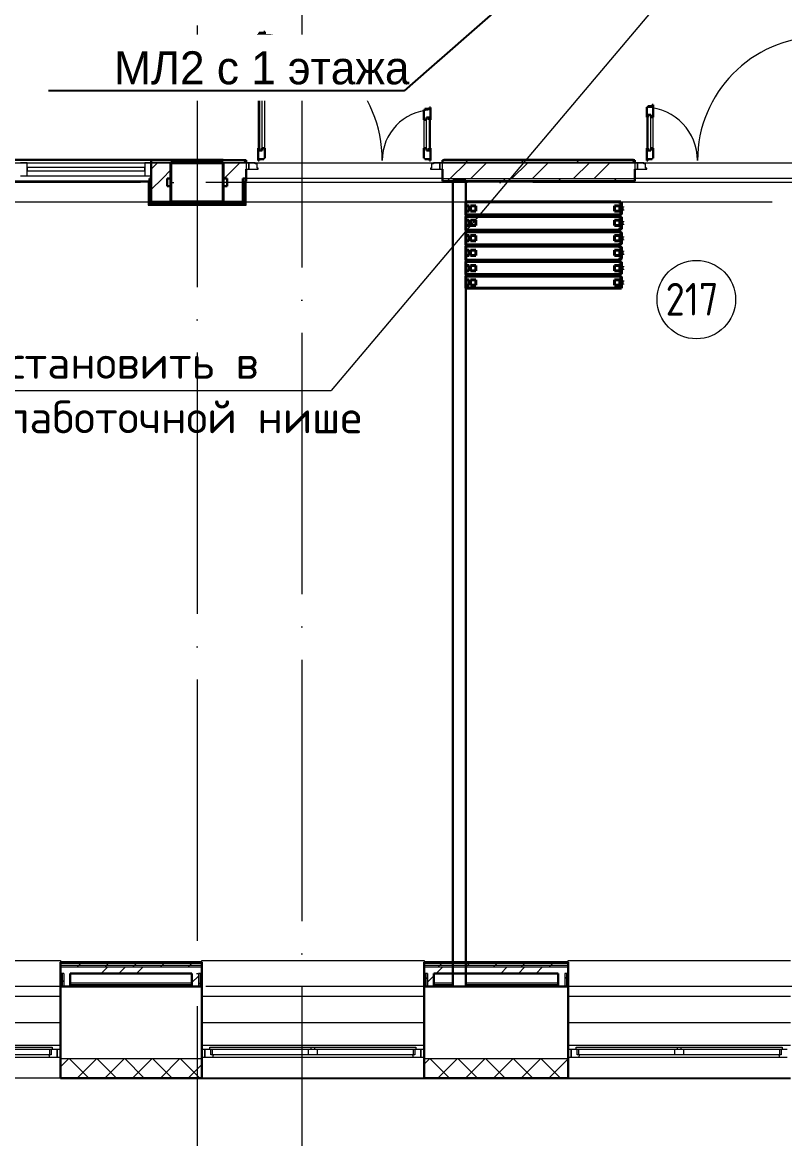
# Model space of a CAD drawing. Header units: millimetres. Extents: x -259793 to 503324, y -44556 to 93494.
# Drawn here: x 142150 to 147977, y -21400 to -12862 of the extents above; entities that cross this region are included whole.
import ezdxf
from ezdxf import colors
from ezdxf.entities.mleader import LeaderData, LeaderLine
from ezdxf.math import Vec2, Vec3

# ---------------------------------------------------------------- set-up
doc = ezdxf.new("R2010")
doc.units = ezdxf.units.MM
doc.linetypes.add('ADSK_Линия сетки', pattern=[25, 20, -2.5, 0, -2.5])
doc.linetypes.add('ADSK_Сверху', pattern=[450, 300, -150])
for name, color, linetype, lineweight in [('_ Окна', 7, 'Continuous', 9), ('RC-Выноски', 7, 'Continuous', 0), ('Витраж', 7, 'Continuous', 9), ('Двери', 252, 'Continuous', 9), ('Линии', 7, 'Continuous', 9), ('Марки помещений', 252, 'Continuous', 20), ('Несущие колонны', 252, 'Continuous', 18), ('Обобщенные модели', 252, 'Continuous', 18), ('Ограждение', 252, 'Continuous', 9), ('Окна', 252, 'Continuous', 9), ('Оси', 252, 'Continuous', 9), ('Панели витража', 252, 'Continuous', 9), ('Стены внутренние', 7, 'Continuous', 18), ('Стены наружные', 7, 'Continuous', 18), ('Стены штриховка', 7, 'Continuous', 9)]:
    doc.layers.add(name, color=color, linetype=linetype, lineweight=lineweight)
doc.layers.add('Двери открывание', color=7, linetype='Continuous', lineweight=9, true_color=0xc0c0c0)
doc.layers.add('Радиофикация', color=7, linetype='Continuous')
doc.styles.add('GOST Common_2', font='', dxfattribs={"width": 0.9, "height": 250})
doc.styles.add('Mipgost_5', font='', dxfattribs={"height": 250})
doc.styles.get('GOST Common_2').set_extended_font_data('GOST type B')
doc.styles.get('Mipgost_5').set_extended_font_data('Mipgost')

# ---------------------------------------------------------------- blocks, each defined once
blk = doc.blocks.new('_None')
blk = doc.blocks.new('2 этаж')
at = {"layer": '_ Окна', "color": 251, "lineweight": 18, "true_color": 0x636466}
for p, q in [((142360, -19121.3), (142360, -19162.3)), ((142406, -19121.3), (142368, -19121.3)), ((142406, -19179.3), (142406, -19121.3)), ((143574, -19121.3), (143536, -19121.3)), ((143536, -19121.3), (143536, -19179.3)), ((143582, -19162.3), (143582, -19121.3)), ((145140, -19121.3), (145140, -19162.3)), ((145186, -19121.3), (145148, -19121.3)), ((145186, -19179.3), (145186, -19121.3)), ((146374, -19121.3), (146336, -19121.3)), ((146336, -19121.3), (146336, -19179.3)), ((146382, -19162.3), (146382, -19121.3)), ((147940, -19121.3), (147940, -19162.3)), ((147986, -19121.3), (147948, -19121.3)), ((142342, -19162.3), (142346.6, -19179.3)), ((142346.6, -19179.3), (142406, -19179.3)), ((142360, -19162.3), (142348.2, -19162.3)), ((143536, -19179.3), (143595.5, -19179.3)), ((143594, -19162.3), (143582, -19162.3)), ((143595.5, -19179.3), (143600, -19162.3)), ((145122, -19162.3), (145126.6, -19179.3)), ((145126.6, -19179.3), (145186, -19179.3)), ((145140, -19162.3), (145128, -19162.3)), ((146336, -19179.3), (146395.5, -19179.3)), ((146394, -19162.3), (146382, -19162.3)), ((146395.5, -19179.3), (146400, -19162.3)), ((147922, -19162.3), (147926.6, -19179.3)), ((147926.6, -19179.3), (147986, -19179.3)), ((147940, -19162.3), (147928, -19162.3))]:
    blk.add_line(p, q, dxfattribs=at)
at = {"layer": '_ Окна', "color": 251, "true_color": 0x636466}
for p, q in [((142431, -19121.3), (142406, -19121.3)), ((142406, -19121.3), (142406, -19179.3)), ((143536, -19121.3), (143511, -19121.3)), ((143536, -19179.3), (143536, -19121.3)), ((145211, -19121.3), (145186, -19121.3)), ((145186, -19121.3), (145186, -19179.3)), ((146336, -19121.3), (146311, -19121.3)), ((146336, -19179.3), (146336, -19121.3)), ((142406, -19179.3), (142431, -19179.3)), ((143511, -19179.3), (143536, -19179.3)), ((145186, -19179.3), (145211, -19179.3)), ((146311, -19179.3), (146336, -19179.3))]:
    blk.add_line(p, q, dxfattribs=at)
at = {"layer": 'Витраж', "color": 251, "lineweight": 18, "true_color": 0x636466, "extrusion": (0, 0, -1)}
for p, q in [((142176, -12339.3), (142126, -12339.3)), ((142176, -12439.3), (142176, -12339.3)), ((142126, -12439.3), (142176, -12439.3))]:
    blk.add_line(p, q, dxfattribs=at)
at = {"layer": 'Витраж', "color": 251, "true_color": 0x636466}
for p, q in [((142176, -12339.3), (143076, -12339.3)), ((142176, -12439.3), (143076, -12439.3))]:
    blk.add_line(p, q, dxfattribs=at)
at = {"layer": 'Витраж', "color": 251, "lineweight": 18, "true_color": 0x636466}
for p, q in [((143126, -12339.3), (143076, -12339.3)), ((143076, -12339.3), (143076, -12439.3)), ((143126, -12439.3), (143126, -12339.3)), ((143076, -12439.3), (143126, -12439.3))]:
    blk.add_line(p, q, dxfattribs=at)
at = {"layer": 'Двери', "color": 251, "lineweight": 30, "true_color": 0x636466}
for p, q in [((143951, -11355.3), (143943, -11355.3)), ((143943, -11355.3), (143943, -11431.3)), ((143985, -11346.3), (143951, -11346.3)), ((143951, -11346.3), (143951, -11355.3)), ((143993, -11337.3), (143985, -11337.3)), ((143985, -11337.3), (143985, -11346.3)), ((143993, -11431.3), (143993, -11337.3)), ((143952, -11431.3), (143943, -11431.3)), ((143952, -11413.3), (143952, -11431.3)), ((143973, -11413.3), (143952, -11413.3)), ((143973, -11431.3), (143973, -11413.3)), ((143993, -11431.3), (143973, -11431.3)), ((145217, -11935.3), (145209, -11935.3)), ((145209, -11935.3), (145209, -12011.3)), ((145251, -11926.3), (145217, -11926.3)), ((145217, -11926.3), (145217, -11935.3)), ((145259, -11917.3), (145251, -11917.3)), ((145251, -11917.3), (145251, -11926.3)), ((145259, -12011.3), (145259, -11917.3)), ((146921, -11915.3), (146913, -11915.3)), ((146913, -11915.3), (146913, -11991.3)), ((146955, -11906.3), (146921, -11906.3)), ((146921, -11906.3), (146921, -11915.3)), ((146963, -11897.3), (146955, -11897.3)), ((146955, -11897.3), (146955, -11906.3)), ((146963, -11991.3), (146963, -11897.3)), ((145209, -12011.3), (145229, -12011.3)), ((145229, -12011.3), (145229, -11993.3)), ((145229, -11993.3), (145250, -11993.3)), ((145250, -11993.3), (145250, -12011.3)), ((145250, -12011.3), (145259, -12011.3)), ((146922, -11991.3), (146913, -11991.3)), ((146922, -11973.3), (146922, -11991.3)), ((146943, -11973.3), (146922, -11973.3)), ((146943, -11991.3), (146943, -11973.3)), ((146963, -11991.3), (146943, -11991.3)), ((143943, -12227.3), (143943, -12321.3)), ((143952, -12227.3), (143943, -12227.3)), ((143952, -12245.3), (143952, -12227.3)), ((143973, -12245.3), (143952, -12245.3)), ((143973, -12227.3), (143973, -12245.3)), ((143993, -12227.3), (143973, -12227.3)), ((143993, -12303.3), (143993, -12227.3)), ((145209, -12227.3), (145209, -12303.3)), ((145209, -12227.3), (145229, -12227.3)), ((145229, -12227.3), (145229, -12245.3)), ((145229, -12245.3), (145250, -12245.3)), ((145250, -12227.3), (145259, -12227.3)), ((145250, -12245.3), (145250, -12227.3)), ((145259, -12321.3), (145259, -12227.3)), ((146913, -12227.3), (146913, -12321.3)), ((146922, -12227.3), (146913, -12227.3)), ((146922, -12245.3), (146922, -12227.3)), ((146943, -12245.3), (146922, -12245.3)), ((146943, -12227.3), (146943, -12245.3)), ((146963, -12227.3), (146943, -12227.3)), ((146963, -12303.3), (146963, -12227.3)), ((143943, -12321.3), (143951, -12321.3)), ((143951, -12321.3), (143951, -12312.3)), ((143951, -12312.3), (143985, -12312.3)), ((143985, -12312.3), (143985, -12303.3)), ((143985, -12303.3), (143993, -12303.3)), ((145209, -12303.3), (145217, -12303.3)), ((145217, -12303.3), (145217, -12312.3)), ((145217, -12312.3), (145251, -12312.3)), ((145251, -12312.3), (145251, -12321.3)), ((145251, -12321.3), (145259, -12321.3)), ((146913, -12321.3), (146921, -12321.3)), ((146921, -12321.3), (146921, -12312.3)), ((146921, -12312.3), (146955, -12312.3)), ((146955, -12312.3), (146955, -12303.3)), ((146955, -12303.3), (146963, -12303.3))]:
    blk.add_line(p, q, dxfattribs=at)
at = {"layer": 'Двери', "color": 251, "true_color": 0x636466}
for p, q in [((143943, -11431.3), (143943, -12227.3)), ((143952, -11413.3), (143952, -12245.3)), ((143973, -11413.3), (143952, -11413.3)), ((143973, -12245.3), (143973, -11413.3)), ((143993, -12227.3), (143993, -11431.3)), ((145209, -12011.3), (145209, -12227.3)), ((145229, -12245.3), (145229, -11993.3)), ((145229, -11993.3), (145250, -11993.3)), ((145250, -11993.3), (145250, -12245.3)), ((145259, -12227.3), (145259, -12011.3)), ((146913, -11991.3), (146913, -12227.3)), ((146922, -11973.3), (146922, -12245.3)), ((146943, -11973.3), (146922, -11973.3)), ((146943, -12245.3), (146943, -11973.3)), ((146963, -12227.3), (146963, -11991.3)), ((143952, -12245.3), (143973, -12245.3)), ((145250, -12245.3), (145229, -12245.3)), ((146922, -12245.3), (146943, -12245.3)), ((143851, -12339.3), (143851, -12389.3)), ((143871, -12339.3), (143851, -12339.3)), ((143871, -12389.3), (143871, -12339.3)), ((143920, -12339.3), (143871, -12339.3)), ((143871, -12339.3), (143871, -12389.3)), ((143920, -12347.3), (143920, -12339.3)), ((143934, -12347.3), (143920, -12347.3)), ((143934, -12381.3), (143934, -12347.3)), ((145282, -12347.3), (145268, -12347.3)), ((145268, -12347.3), (145268, -12381.3)), ((145282, -12339.3), (145282, -12347.3)), ((145331, -12339.3), (145282, -12339.3)), ((145351, -12339.3), (145331, -12339.3)), ((145331, -12339.3), (145331, -12389.3)), ((145331, -12389.3), (145331, -12339.3)), ((145351, -12389.3), (145351, -12339.3)), ((146821, -12339.3), (146821, -12389.3)), ((146841, -12339.3), (146821, -12339.3)), ((146841, -12389.3), (146841, -12339.3)), ((146890, -12339.3), (146841, -12339.3)), ((146841, -12339.3), (146841, -12389.3)), ((146890, -12347.3), (146890, -12339.3)), ((146904, -12347.3), (146890, -12347.3)), ((146904, -12381.3), (146904, -12347.3)), ((143851, -12389.3), (143871, -12389.3)), ((143871, -12389.3), (143943, -12389.3)), ((143943, -12381.3), (143934, -12381.3)), ((143943, -12389.3), (143943, -12381.3)), ((145268, -12381.3), (145259, -12381.3)), ((145259, -12381.3), (145259, -12389.3)), ((145259, -12389.3), (145331, -12389.3)), ((145331, -12389.3), (145351, -12389.3)), ((146821, -12389.3), (146841, -12389.3)), ((146841, -12389.3), (146913, -12389.3)), ((146913, -12381.3), (146904, -12381.3)), ((146913, -12389.3), (146913, -12381.3))]:
    blk.add_line(p, q, dxfattribs=at)
at = {"layer": 'Двери открывание', "color": 251, "true_color": 0x636466}
for centre, radius, start, end in [((143925, -12321.3), 966, 0, 88.93231), ((148247, -12321.3), 946, 91.09026, 180), ((145277, -12321.3), 386, 92.67279, 180), ((146895, -12321.3), 406, 0, 87.45896)]:
    blk.add_arc(centre, radius, start, end, dxfattribs=at)
at = {"layer": 'Линии', "color": 251, "linetype": 'ADSK_Сверху', "ltscale": 100, "true_color": 0x636466}
for p, q in [((117871, -12339.3), (151081, -12339.3)), ((117871, -12639.3), (151081, -12639.3))]:
    blk.add_line(p, q, dxfattribs=at)
at = {"layer": 'Марки помещений', "color": 251, "true_color": 0x636466}
blk.add_circle((147292, -13385.9), 300, dxfattribs=at)
at = {"layer": 'Несущие колонны', "color": 251, "lineweight": 40, "true_color": 0x636466}
for p, q in [((143276, -12339.3), (143676, -12339.3)), ((143276, -12639.3), (143276, -12339.3)), ((143676, -12339.3), (143276, -12339.3)), ((143676, -12339.3), (143676, -12639.3)), ((143276, -12459.3), (143276, -12639.3)), ((143676, -12639.3), (143676, -12459.3)), ((143676, -12639.3), (143276, -12639.3)), ((143276, -12639.3), (143676, -12639.3))]:
    blk.add_line(p, q, dxfattribs=at)
at = {"layer": 'Несущие колонны', "color": 251, "true_color": 0x636466}
for p, q in [((143276, -12339.3), (143276, -12459.3)), ((143676, -12459.3), (143676, -12339.3))]:
    blk.add_line(p, q, dxfattribs=at)
at = {"layer": 'Обобщенные модели', "color": 251, "lineweight": 40, "true_color": 0x636466}
for p, q in [((145531, -12639.3), (145531, -12738.6)), ((146713.5, -12639.3), (145531, -12639.3)), ((145554.4, -12668.5), (145531, -12668.5)), ((145531, -12668.5), (145531, -12709.4)), ((145531, -12709.4), (145554.4, -12709.4)), ((145554.4, -12709.4), (145554.4, -12668.5)), ((145606.9, -12668.5), (145566.1, -12668.5)), ((145566.1, -12668.5), (145566.1, -12709.4)), ((145566.1, -12709.4), (145606.9, -12709.4)), ((145606.9, -12709.4), (145606.9, -12668.5)), ((146707.6, -12668.5), (146666.8, -12668.5)), ((146666.8, -12668.5), (146666.8, -12709.4)), ((146666.8, -12709.4), (146707.6, -12709.4)), ((146719.3, -12645.1), (146707.6, -12645.1)), ((146707.6, -12645.1), (146707.6, -12650.9)), ((146707.6, -12650.9), (146713.5, -12650.9)), ((146707.6, -12709.4), (146707.6, -12668.5)), ((146713.5, -12738.6), (146713.5, -12639.3)), ((146713.5, -12650.9), (146713.5, -12726.9)), ((146719.3, -12674.3), (146719.3, -12645.1)), ((146731, -12674.3), (146719.3, -12674.3)), ((146719.3, -12732.7), (146719.3, -12703.5)), ((146719.3, -12703.5), (146731, -12703.5)), ((146725.2, -12697.7), (146725.2, -12680.1)), ((146725.2, -12680.1), (146731, -12680.1)), ((146731, -12697.7), (146725.2, -12697.7)), ((146731, -12680.1), (146731, -12674.3)), ((146731, -12703.5), (146731, -12697.7)), ((145531, -12738.6), (146713.5, -12738.6)), ((146713.5, -12750.2), (145531, -12750.2)), ((145531, -12750.2), (145531, -12855.4)), ((145554.4, -12779.4), (145531, -12779.4)), ((145531, -12779.4), (145531, -12820.3)), ((145554.4, -12820.3), (145554.4, -12779.4)), ((145606.9, -12779.4), (145566.1, -12779.4)), ((145566.1, -12779.4), (145566.1, -12820.3)), ((145606.9, -12820.3), (145606.9, -12779.4)), ((146707.6, -12779.4), (146666.8, -12779.4)), ((146666.8, -12779.4), (146666.8, -12820.3)), ((146713.5, -12726.9), (146707.6, -12726.9)), ((146707.6, -12726.9), (146707.6, -12732.7)), ((146707.6, -12732.7), (146719.3, -12732.7)), ((146719.3, -12756.1), (146707.6, -12756.1)), ((146707.6, -12756.1), (146707.6, -12761.9)), ((146707.6, -12761.9), (146713.5, -12761.9)), ((146707.6, -12820.3), (146707.6, -12779.4)), ((146713.5, -12855.4), (146713.5, -12750.2)), ((146713.5, -12761.9), (146713.5, -12837.9)), ((146719.3, -12785.3), (146719.3, -12756.1)), ((146731, -12785.3), (146719.3, -12785.3)), ((146725.2, -12808.7), (146725.2, -12791.1)), ((146725.2, -12791.1), (146731, -12791.1)), ((146731, -12791.1), (146731, -12785.3)), ((145531, -12820.3), (145554.4, -12820.3)), ((145531, -12855.4), (146713.5, -12855.4)), ((146713.5, -12867.1), (145531, -12867.1)), ((145531, -12867.1), (145531, -12966.4)), ((145566.1, -12820.3), (145606.9, -12820.3)), ((146666.8, -12820.3), (146707.6, -12820.3)), ((146713.5, -12837.9), (146707.6, -12837.9)), ((146707.6, -12837.9), (146707.6, -12843.7)), ((146707.6, -12843.7), (146719.3, -12843.7)), ((146719.3, -12872.9), (146707.6, -12872.9)), ((146707.6, -12872.9), (146707.6, -12878.8)), ((146707.6, -12878.8), (146713.5, -12878.8)), ((146713.5, -12966.4), (146713.5, -12867.1)), ((146713.5, -12878.8), (146713.5, -12954.7)), ((146719.3, -12843.7), (146719.3, -12814.5)), ((146719.3, -12814.5), (146731, -12814.5)), ((146719.3, -12902.1), (146719.3, -12872.9)), ((146731, -12808.7), (146725.2, -12808.7)), ((146731, -12814.5), (146731, -12808.7)), ((145554.4, -12896.3), (145531, -12896.3)), ((145531, -12896.3), (145531, -12937.2)), ((145531, -12937.2), (145554.4, -12937.2)), ((145531, -12966.4), (146713.5, -12966.4)), ((145554.4, -12937.2), (145554.4, -12896.3)), ((145606.9, -12896.3), (145566.1, -12896.3)), ((145566.1, -12896.3), (145566.1, -12937.2)), ((145566.1, -12937.2), (145606.9, -12937.2)), ((145606.9, -12937.2), (145606.9, -12896.3)), ((146707.6, -12896.3), (146666.8, -12896.3)), ((146666.8, -12896.3), (146666.8, -12937.2)), ((146666.8, -12937.2), (146707.6, -12937.2)), ((146707.6, -12937.2), (146707.6, -12896.3)), ((146713.5, -12954.7), (146707.6, -12954.7)), ((146707.6, -12954.7), (146707.6, -12960.5)), ((146707.6, -12960.5), (146719.3, -12960.5)), ((146731, -12902.1), (146719.3, -12902.1)), ((146719.3, -12960.5), (146719.3, -12931.3)), ((146719.3, -12931.3), (146731, -12931.3)), ((146725.2, -12925.5), (146725.2, -12908)), ((146725.2, -12908), (146731, -12908)), ((146731, -12925.5), (146725.2, -12925.5)), ((146731, -12908), (146731, -12902.1)), ((146731, -12931.3), (146731, -12925.5)), ((145531, -12978.1), (145531, -13083.2)), ((146713.5, -12978.1), (145531, -12978.1)), ((145554.4, -13007.3), (145531, -13007.3)), ((145531, -13007.3), (145531, -13048.2)), ((145531, -13048.2), (145554.4, -13048.2)), ((145554.4, -13048.2), (145554.4, -13007.3)), ((145606.9, -13007.3), (145566.1, -13007.3)), ((145566.1, -13007.3), (145566.1, -13048.2)), ((145566.1, -13048.2), (145606.9, -13048.2)), ((145606.9, -13048.2), (145606.9, -13007.3)), ((146707.6, -13007.3), (146666.8, -13007.3)), ((146666.8, -13007.3), (146666.8, -13048.2)), ((146666.8, -13048.2), (146707.6, -13048.2)), ((146719.3, -12983.9), (146707.6, -12983.9)), ((146707.6, -12983.9), (146707.6, -12989.7)), ((146707.6, -12989.7), (146713.5, -12989.7)), ((146707.6, -13048.2), (146707.6, -13007.3)), ((146713.5, -13083.2), (146713.5, -12978.1)), ((146713.5, -12989.7), (146713.5, -13065.7)), ((146719.3, -13013.1), (146719.3, -12983.9)), ((146731, -13013.1), (146719.3, -13013.1)), ((146719.3, -13071.5), (146719.3, -13042.3)), ((146719.3, -13042.3), (146731, -13042.3)), ((146725.2, -13036.5), (146725.2, -13018.9)), ((146725.2, -13018.9), (146731, -13018.9)), ((146731, -13036.5), (146725.2, -13036.5)), ((146731, -13018.9), (146731, -13013.1)), ((146731, -13042.3), (146731, -13036.5)), ((145531, -13083.2), (146713.5, -13083.2)), ((146713.5, -13094.9), (145531, -13094.9)), ((145531, -13094.9), (145531, -13194.2)), ((145554.4, -13124.1), (145531, -13124.1)), ((145531, -13124.1), (145531, -13165)), ((145554.4, -13165), (145554.4, -13124.1)), ((145606.9, -13124.1), (145566.1, -13124.1)), ((145566.1, -13124.1), (145566.1, -13165)), ((145606.9, -13165), (145606.9, -13124.1)), ((146707.6, -13124.1), (146666.8, -13124.1)), ((146666.8, -13124.1), (146666.8, -13165)), ((146713.5, -13065.7), (146707.6, -13065.7)), ((146707.6, -13065.7), (146707.6, -13071.5)), ((146707.6, -13071.5), (146719.3, -13071.5)), ((146719.3, -13100.7), (146707.6, -13100.7)), ((146707.6, -13100.7), (146707.6, -13106.6)), ((146707.6, -13106.6), (146713.5, -13106.6)), ((146707.6, -13165), (146707.6, -13124.1)), ((146713.5, -13194.2), (146713.5, -13094.9)), ((146713.5, -13106.6), (146713.5, -13182.5)), ((146719.3, -13129.9), (146719.3, -13100.7)), ((146731, -13129.9), (146719.3, -13129.9)), ((146725.2, -13153.3), (146725.2, -13135.8)), ((146725.2, -13135.8), (146731, -13135.8)), ((146731, -13135.8), (146731, -13129.9)), ((145531, -13165), (145554.4, -13165)), ((145531, -13194.2), (146713.5, -13194.2)), ((146713.5, -13205.9), (145531, -13205.9)), ((145531, -13205.9), (145531, -13299.3)), ((145566.1, -13165), (145606.9, -13165)), ((146666.8, -13165), (146707.6, -13165)), ((146713.5, -13182.5), (146707.6, -13182.5)), ((146707.6, -13182.5), (146707.6, -13188.3)), ((146707.6, -13188.3), (146719.3, -13188.3)), ((146719.3, -13211.7), (146707.6, -13211.7)), ((146707.6, -13211.7), (146707.6, -13217.6)), ((146707.6, -13217.6), (146713.5, -13217.6)), ((146713.5, -13299.3), (146713.5, -13205.9)), ((146713.5, -13217.6), (146713.5, -13293.5)), ((146719.3, -13188.3), (146719.3, -13159.1)), ((146719.3, -13159.1), (146731, -13159.1)), ((146719.3, -13240.9), (146719.3, -13211.7)), ((146731, -13153.3), (146725.2, -13153.3)), ((146731, -13159.1), (146731, -13153.3)), ((145554.4, -13235.1), (145531, -13235.1)), ((145531, -13235.1), (145531, -13276)), ((145531, -13276), (145554.4, -13276)), ((145531, -13299.3), (146713.5, -13299.3)), ((145554.4, -13276), (145554.4, -13235.1)), ((145606.9, -13235.1), (145566.1, -13235.1)), ((145566.1, -13235.1), (145566.1, -13276)), ((145566.1, -13276), (145606.9, -13276)), ((145606.9, -13276), (145606.9, -13235.1)), ((146707.6, -13235.1), (146666.8, -13235.1)), ((146666.8, -13235.1), (146666.8, -13276)), ((146666.8, -13276), (146707.6, -13276)), ((146707.6, -13276), (146707.6, -13235.1)), ((146713.5, -13293.5), (146707.6, -13293.5)), ((146707.6, -13293.5), (146707.6, -13299.3)), ((146707.6, -13299.3), (146719.3, -13299.3)), ((146731, -13240.9), (146719.3, -13240.9)), ((146719.3, -13299.3), (146719.3, -13270.1)), ((146719.3, -13270.1), (146731, -13270.1)), ((146725.2, -13264.3), (146725.2, -13246.8)), ((146725.2, -13246.8), (146731, -13246.8)), ((146731, -13264.3), (146725.2, -13264.3)), ((146731, -13246.8), (146731, -13240.9)), ((146731, -13270.1), (146731, -13264.3))]:
    blk.add_line(p, q, dxfattribs=at)
at = {"layer": 'Ограждение', "color": 251, "true_color": 0x636466}
for p, q in [((143676, -12314.3), (140071, -12314.3)), ((143676, -12314.3), (143676, -12319.3)), ((145361, -12319.3), (145361, -12314.3)), ((146811, -12314.3), (145361, -12314.3)), ((146811, -12314.3), (146811, -12319.3)), ((140106, -12484.3), (143101, -12484.3)), ((143101, -12484.3), (143106, -12479.3)), ((143101, -12484.3), (143101, -12664.3)), ((143851, -12664.3), (143851, -12479.3)), ((145361, -12484.3), (145361, -12479.3)), ((145361, -12484.3), (145431, -12484.3)), ((145531, -12484.3), (146811, -12484.3)), ((146811, -12479.2), (146811, -12484.3)), ((143101, -12664.3), (143106, -12659.3)), ((143101, -12664.3), (143851, -12664.3)), ((143851, -12664.3), (143846, -12659.3)), ((140731, -18439.3), (142431, -18439.3)), ((142431, -18439.3), (142431, -18454.3)), ((143511, -18454.3), (143511, -18439.3)), ((143511, -18439.3), (145211, -18439.3)), ((145211, -18439.3), (145211, -18454.3)), ((146311, -18454.3), (146311, -18439.3)), ((146311, -18439.3), (148011, -18439.3)), ((143436, -18614.3), (142506, -18614.3)), ((145431, -18614.3), (145286, -18614.3)), ((146236, -18614.3), (145531, -18614.3)), ((140731, -18714.3), (142431, -18714.3)), ((143511, -18714.3), (145211, -18714.3)), ((146311, -18714.3), (148011, -18714.3)), ((140731, -18914.3), (142431, -18914.3)), ((143511, -18914.3), (145211, -18914.3)), ((146311, -18914.3), (148011, -18914.3)), ((140731, -19089.3), (142431, -19089.3)), ((143511, -19089.3), (145211, -19089.3)), ((146311, -19089.3), (148011, -19089.3))]:
    blk.add_line(p, q, dxfattribs=at)
at = {"layer": 'Окна', "color": 251, "true_color": 0x636466}
for p, q in [((141596, -19104.3), (142368, -19104.3)), ((142368, -19121.3), (141596, -19121.3)), ((142348, -19121.3), (142348, -19162.3)), ((142368, -19104.3), (142368, -19121.3)), ((143574, -19104.3), (144346, -19104.3)), ((143574, -19121.3), (143574, -19104.3)), ((144346, -19121.3), (143574, -19121.3)), ((143594, -19162.3), (143594, -19121.3)), ((144326, -19121.3), (144326, -19162.3)), ((144346, -19104.3), (144376, -19104.3)), ((144346, -19104.3), (144346, -19121.3)), ((144376, -19121.3), (144346, -19121.3)), ((144376, -19104.3), (145148, -19104.3)), ((144376, -19121.3), (144376, -19104.3)), ((145148, -19121.3), (144376, -19121.3)), ((144396, -19162.3), (144396, -19121.3)), ((145128, -19121.3), (145128, -19162.3)), ((145148, -19104.3), (145148, -19121.3)), ((146374, -19104.3), (147146, -19104.3)), ((146374, -19121.3), (146374, -19104.3)), ((147146, -19121.3), (146374, -19121.3)), ((146394, -19162.3), (146394, -19121.3)), ((147126, -19121.3), (147126, -19162.3)), ((147146, -19104.3), (147176, -19104.3)), ((147146, -19104.3), (147146, -19121.3)), ((147176, -19121.3), (147146, -19121.3)), ((147176, -19104.3), (147948, -19104.3)), ((147176, -19121.3), (147176, -19104.3)), ((147948, -19121.3), (147176, -19121.3)), ((147196, -19162.3), (147196, -19121.3)), ((147928, -19121.3), (147928, -19162.3)), ((147948, -19104.3), (147948, -19121.3)), ((140815.5, -19179.3), (142346.6, -19179.3)), ((142348, -19162.3), (141616, -19162.3)), ((144326, -19162.3), (143594, -19162.3)), ((143595.5, -19179.3), (145126.6, -19179.3)), ((144396, -19162.3), (144326, -19162.3)), ((145128, -19162.3), (144396, -19162.3)), ((147126, -19162.3), (146394, -19162.3)), ((146395.5, -19179.3), (147926.6, -19179.3)), ((147196, -19162.3), (147126, -19162.3)), ((147928, -19162.3), (147196, -19162.3))]:
    blk.add_line(p, q, dxfattribs=at)
at = {"layer": 'Оси', "color": 251, "linetype": 'ADSK_Линия сетки', "ltscale": 100, "true_color": 0x636466}
for p, q in [((143476, 33711.4), (143476, -30995.4)), ((144276, -1139.3), (144276, -32265.4)), ((170543.3, -12489.3), (93565.9, -12489.3)), ((170543.3, -18639.3), (93603.7, -18639.3))]:
    blk.add_line(p, q, dxfattribs=at)
at = {"layer": 'Панели витража', "color": 251, "lineweight": 18, "true_color": 0x636466}
for p, q in [((143076, -12376.8), (142176, -12376.8)), ((142176, -12376.8), (142176, -12401.8)), ((143076, -12401.8), (143076, -12376.8)), ((142176, -12401.8), (143076, -12401.8))]:
    blk.add_line(p, q, dxfattribs=at)
at = {"layer": 'Стены внутренние', "color": 251, "lineweight": 30, "true_color": 0x636466}
for p, q in [((142431, -18639.3), (142431, -19341.3)), ((143436, -18639.3), (142506, -18639.3)), ((143511, -19341.3), (143511, -18639.3)), ((145211, -18639.3), (145211, -19341.3)), ((146236, -18639.3), (145286, -18639.3)), ((146311, -19341.3), (146311, -18639.3)), ((142431, -19341.3), (143511, -19341.3)), ((145211, -19341.3), (146311, -19341.3))]:
    blk.add_line(p, q, dxfattribs=at)
at = {"layer": 'Стены внутренние', "color": 251, "true_color": 0x636466}
for p, q in [((142431, -19189.3), (143511, -19189.3)), ((145211, -19189.3), (146311, -19189.3)), ((142431, -19341.3), (140731, -19341.3)), ((145211, -19341.3), (143511, -19341.3)), ((148011, -19341.3), (146311, -19341.3))]:
    blk.add_line(p, q, dxfattribs=at)
at = {"layer": 'Стены внутренние', "color": 251, "linetype": 'Continuous', "lineweight": 9, "true_color": 0x636466}
for p, q in [((142431, -19254.7), (142496.5, -19189.3)), ((142648.1, -19339.3), (142498.1, -19189.3)), ((142558.6, -19339.3), (142708.6, -19189.3)), ((142860.2, -19339.3), (142710.2, -19189.3)), ((142770.7, -19339.3), (142920.7, -19189.3)), ((143072.3, -19339.3), (142922.3, -19189.3)), ((142982.9, -19339.3), (143132.9, -19189.3)), ((143284.5, -19339.3), (143134.5, -19189.3)), ((143195, -19339.3), (143345, -19189.3)), ((143496.6, -19339.3), (143346.6, -19189.3)), ((145211, -19232.4), (145254.2, -19189.3)), ((145405.8, -19339.3), (145255.8, -19189.3)), ((145316.3, -19339.3), (145466.3, -19189.3)), ((145617.9, -19339.3), (145467.9, -19189.3)), ((145528.5, -19339.3), (145678.5, -19189.3)), ((145830, -19339.3), (145680, -19189.3)), ((145740.6, -19339.3), (145890.6, -19189.3)), ((146042.2, -19339.3), (145892.2, -19189.3)), ((145952.7, -19339.3), (146102.7, -19189.3)), ((146254.3, -19339.3), (146104.3, -19189.3)), ((146164.8, -19339.3), (146311, -19193.1)), ((143407.1, -19339.3), (143511, -19235.4)), ((142435.9, -19339.3), (142433, -19336.3)), ((145324, -19341.2), (145324, -19341.3)), ((145932.5, -19341.3), (145931.3, -19339.3)), ((146166.8, -19340.7), (146166, -19339.3))]:
    blk.add_line(p, q, dxfattribs=at)
at = {"layer": 'Стены наружные', "color": 251, "true_color": 0x636466}
for p, q in [((140226, -12319.3), (143126, -12319.3)), ((143276, -12459.3), (143276, -12339.3)), ((143676, -12339.3), (143676, -12459.3)), ((143920, -12339.3), (145282, -12339.3)), ((146890, -12339.3), (148252, -12339.3)), ((145351, -12459.3), (143851, -12459.3)), ((148321, -12459.3), (146821, -12459.3)), ((143106, -12479.3), (140226, -12479.3)), ((142506, -18624.3), (143436, -18624.3)), ((145286, -18624.3), (145431, -18624.3)), ((145531, -18624.3), (146236, -18624.3)), ((142971, -19346.3), (142971, -19341.3)), ((148011, -19346.3), (142971, -19346.3)), ((143511, -19341.3), (145211, -19341.3)), ((143511, -19341.3), (143511, -19346.3)), ((145211, -19346.3), (145211, -19341.3)), ((145796, -19346.3), (145796, -19341.3)), ((146311, -19341.3), (146311, -19346.3))]:
    blk.add_line(p, q, dxfattribs=at)
at = {"layer": 'Стены наружные', "color": 251, "lineweight": 30, "true_color": 0x636466}
for p, q in [((143126, -12639.3), (143126, -12319.3)), ((143851, -12319.3), (143126, -12319.3)), ((143276, -12339.3), (143676, -12339.3)), ((143851, -12339.3), (143851, -12319.3)), ((145351, -12319.3), (145351, -12339.3)), ((146821, -12319.3), (145351, -12319.3)), ((146821, -12339.3), (146821, -12319.3)), ((143126, -12459.3), (143111, -12459.3)), ((143111, -12654.3), (143111, -12459.3)), ((143246, -12459.3), (143276, -12459.3)), ((143246, -12519.3), (143246, -12459.3)), ((143676, -12459.3), (143706, -12459.3)), ((143706, -12459.3), (143706, -12519.3)), ((143826, -12459.3), (143841, -12459.3)), ((143826, -12639.3), (143826, -12459.3)), ((143851, -12479.3), (143851, -12389.3)), ((145351, -12389.3), (145351, -12479.3)), ((146821, -12479.3), (146821, -12389.3)), ((143111, -12479.3), (143106, -12479.3)), ((143106, -12479.3), (143106, -12659.3)), ((143276, -12519.3), (143246, -12519.3)), ((143276, -12639.3), (143276, -12519.3)), ((143706, -12519.3), (143676, -12519.3)), ((143676, -12519.3), (143676, -12639.3)), ((143841, -12474.3), (143846, -12474.3)), ((143841, -12654.3), (143841, -12474.3)), ((143846, -12479.3), (143851, -12479.3)), ((143846, -12659.3), (143846, -12479.3)), ((145351, -12479.3), (146821, -12479.3)), ((145431, -12474.3), (145431, -18639.3)), ((145531, -12474.3), (145431, -12474.3)), ((145531, -18639.3), (145531, -12474.3)), ((143106, -12659.3), (143846, -12659.3)), ((143111, -12654.3), (143841, -12654.3)), ((143126, -12639.3), (143826, -12639.3)), ((143511, -18454.3), (142431, -18454.3)), ((142431, -18454.3), (142431, -18459.3)), ((142431, -18459.3), (142431, -18639.3)), ((142431, -18459.3), (143511, -18459.3)), ((143511, -18459.3), (142431, -18459.3)), ((143511, -18459.3), (143511, -18454.3)), ((143511, -18639.3), (143511, -18459.3)), ((146311, -18454.3), (145211, -18454.3)), ((145211, -18454.3), (145211, -18459.3)), ((145211, -18459.3), (145211, -18639.3)), ((145211, -18459.3), (146311, -18459.3)), ((146311, -18459.3), (145211, -18459.3)), ((146311, -18459.3), (146311, -18454.3)), ((146311, -18639.3), (146311, -18459.3)), ((142506, -18539.3), (143436, -18539.3)), ((142506, -18639.3), (142506, -18539.3)), ((143436, -18539.3), (143436, -18639.3)), ((145286, -18539.3), (146236, -18539.3)), ((145286, -18639.3), (145286, -18539.3)), ((146236, -18539.3), (146236, -18639.3)), ((142431, -18639.3), (142506, -18639.3)), ((143436, -18639.3), (143511, -18639.3)), ((145211, -18639.3), (145286, -18639.3)), ((146236, -18639.3), (146311, -18639.3))]:
    blk.add_line(p, q, dxfattribs=at)
at = {"layer": 'Стены наружные', "color": 251, "linetype": 'Continuous', "lineweight": 9, "true_color": 0x636466}
for p, q in [((143126, -12387.2), (143174, -12339.3)), ((143138.9, -12324.3), (143143.9, -12319.3)), ((143209.6, -12324.3), (143214.6, -12319.3)), ((143280.4, -12324.3), (143285.4, -12319.3)), ((143351.1, -12324.3), (143356.1, -12319.3)), ((143406.8, -12339.3), (143421.8, -12324.3)), ((143421.8, -12324.3), (143426.8, -12319.3)), ((143492.5, -12324.3), (143497.5, -12319.3)), ((143563.2, -12324.3), (143568.2, -12319.3)), ((143633.9, -12324.3), (143638.9, -12319.3)), ((143682.6, -12459.3), (143802.6, -12339.3)), ((143704.6, -12324.3), (143709.6, -12319.3)), ((143775.3, -12324.3), (143780.3, -12319.3)), ((143831, -12339.3), (143846, -12324.3)), ((143846, -12324.3), (143851, -12319.3)), ((145401.7, -12324.3), (145406.7, -12319.3)), ((145411.3, -12459.3), (145531.3, -12339.3)), ((145472.4, -12324.3), (145477.4, -12319.3)), ((145528.1, -12339.3), (145543.1, -12324.3)), ((145543.1, -12324.3), (145548.1, -12319.3)), ((145568.4, -12459.3), (145688.4, -12339.3)), ((145613.8, -12324.3), (145618.8, -12319.3)), ((145684.5, -12324.3), (145689.5, -12319.3)), ((145755.2, -12324.3), (145760.2, -12319.3)), ((145825.9, -12324.3), (145830.9, -12319.3)), ((145882.7, -12459.3), (146002.7, -12339.3)), ((145896.6, -12324.3), (145901.6, -12319.3)), ((145952.4, -12339.3), (145967.4, -12324.3)), ((145967.4, -12324.3), (145972.4, -12319.3)), ((146038.1, -12324.3), (146043.1, -12319.3)), ((146039.9, -12459.3), (146159.9, -12339.3)), ((146108.8, -12324.3), (146113.8, -12319.3)), ((146179.5, -12324.3), (146184.5, -12319.3)), ((146250.2, -12324.3), (146255.2, -12319.3)), ((146320.9, -12324.3), (146325.9, -12319.3)), ((146354.2, -12459.3), (146474.2, -12339.3)), ((146376.6, -12339.3), (146391.6, -12324.3)), ((146391.6, -12324.3), (146396.6, -12319.3)), ((146462.3, -12324.3), (146467.3, -12319.3)), ((146511.4, -12459.3), (146631.4, -12339.3)), ((146533, -12324.3), (146538, -12319.3)), ((146603.8, -12324.3), (146608.8, -12319.3)), ((146674.5, -12324.3), (146679.5, -12319.3)), ((146745.2, -12324.3), (146750.2, -12319.3)), ((146800.9, -12339.3), (146815.9, -12324.3)), ((146815.9, -12324.3), (146820.9, -12319.3)), ((143126, -12544.4), (143211.1, -12459.3)), ((143211.1, -12459.3), (143276, -12394.4)), ((145393.1, -12474.3), (145408.1, -12459.3)), ((145817.4, -12474.3), (145832.4, -12459.3)), ((146241.6, -12474.3), (146256.6, -12459.3)), ((146665.9, -12474.3), (146680.9, -12459.3)), ((143106, -12498.6), (143111, -12493.6)), ((143841, -12541.4), (143846, -12536.4)), ((145388.1, -12479.3), (145393.1, -12474.3)), ((145458.8, -12479.3), (145463.8, -12474.3)), ((145529.5, -12479.3), (145534.5, -12474.3)), ((145600.2, -12479.3), (145605.2, -12474.3)), ((145670.9, -12479.3), (145675.9, -12474.3)), ((145741.6, -12479.3), (145746.6, -12474.3)), ((145812.4, -12479.3), (145817.4, -12474.3)), ((145883.1, -12479.3), (145888.1, -12474.3)), ((145953.8, -12479.3), (145958.8, -12474.3)), ((146024.5, -12479.3), (146029.5, -12474.3)), ((146095.2, -12479.3), (146100.2, -12474.3)), ((146165.9, -12479.3), (146170.9, -12474.3)), ((146236.6, -12479.3), (146241.6, -12474.3)), ((146307.3, -12479.3), (146312.3, -12474.3)), ((146378, -12479.3), (146383, -12474.3)), ((146448.8, -12479.3), (146453.8, -12474.3)), ((146519.5, -12479.3), (146524.5, -12474.3)), ((146590.2, -12479.3), (146595.2, -12474.3)), ((146660.9, -12479.3), (146665.9, -12474.3)), ((146731.6, -12479.3), (146736.6, -12474.3)), ((146802.3, -12479.3), (146807.3, -12474.3)), ((143106, -12569.3), (143111, -12564.3)), ((143106, -12640), (143111, -12635)), ((143111, -12635), (143126, -12620)), ((143816.9, -12639.3), (143826, -12630.1)), ((143841, -12612.1), (143846, -12607.1)), ((143157.5, -12659.3), (143162.5, -12654.3)), ((143228.2, -12659.3), (143233.2, -12654.3)), ((143298.9, -12659.3), (143303.9, -12654.3)), ((143369.6, -12659.3), (143374.6, -12654.3)), ((143440.3, -12659.3), (143445.3, -12654.3)), ((143511, -12659.3), (143516, -12654.3)), ((143516, -12654.3), (143531, -12639.3)), ((143581.8, -12659.3), (143586.8, -12654.3)), ((143652.5, -12659.3), (143657.5, -12654.3)), ((143723.2, -12659.3), (143728.2, -12654.3)), ((143793.9, -12659.3), (143798.9, -12654.3)), ((142448.7, -18459.3), (142453.7, -18454.3)), ((142519.4, -18459.3), (142524.4, -18454.3)), ((142560.1, -18489.3), (142572.6, -18476.8)), ((142572.6, -18476.8), (142585.1, -18464.3)), ((142590.1, -18459.3), (142595.1, -18454.3)), ((142660.8, -18459.3), (142665.8, -18454.3)), ((142731.5, -18459.3), (142736.5, -18454.3)), ((142743.5, -18539.3), (142793.5, -18489.3)), ((142772.2, -18489.3), (142784.7, -18476.8)), ((142784.7, -18476.8), (142797.2, -18464.3)), ((142797.2, -18464.3), (142802.2, -18459.3)), ((142802.2, -18459.3), (142807.2, -18454.3)), ((142872.9, -18459.3), (142877.9, -18454.3)), ((142878.5, -18539.3), (142928.5, -18489.3)), ((142943.6, -18459.3), (142948.6, -18454.3)), ((142984.3, -18489.3), (142996.8, -18476.8)), ((142996.8, -18476.8), (143009.3, -18464.3)), ((143013.4, -18539.3), (143063.4, -18489.3)), ((143014.3, -18459.3), (143019.3, -18454.3)), ((143085.1, -18459.3), (143090.1, -18454.3)), ((143155.8, -18459.3), (143160.8, -18454.3)), ((143196.5, -18489.3), (143209, -18476.8)), ((143209, -18476.8), (143221.5, -18464.3)), ((143221.5, -18464.3), (143226.5, -18459.3)), ((143226.5, -18459.3), (143231.5, -18454.3)), ((143297.2, -18459.3), (143302.2, -18454.3)), ((143367.9, -18459.3), (143372.9, -18454.3)), ((143408.6, -18489.3), (143421.1, -18476.8)), ((143421.1, -18476.8), (143433.6, -18464.3)), ((143438.6, -18459.3), (143443.6, -18454.3)), ((143509.3, -18459.3), (143511, -18457.6)), ((145211, -18454.6), (145211.4, -18454.3)), ((145211, -18496.7), (145218.4, -18489.3)), ((145277.1, -18459.3), (145282.1, -18454.3)), ((145303.4, -18539.3), (145353.4, -18489.3)), ((145317.8, -18489.3), (145330.3, -18476.8)), ((145330.3, -18476.8), (145342.8, -18464.3)), ((145342.8, -18464.3), (145347.8, -18459.3)), ((145347.8, -18459.3), (145352.8, -18454.3)), ((145418.5, -18459.3), (145423.5, -18454.3)), ((145489.2, -18459.3), (145494.2, -18454.3)), ((145529.9, -18489.3), (145542.4, -18476.8)), ((145542.4, -18476.8), (145554.9, -18464.3)), ((145559.9, -18459.3), (145564.9, -18454.3)), ((145630.6, -18459.3), (145635.6, -18454.3)), ((145701.3, -18459.3), (145706.3, -18454.3)), ((145742.1, -18489.3), (145754.6, -18476.8)), ((145754.6, -18476.8), (145767.1, -18464.3)), ((145767.1, -18464.3), (145772.1, -18459.3)), ((145772.1, -18459.3), (145777.1, -18454.3)), ((145796.8, -18539.3), (145846.8, -18489.3)), ((145842.8, -18459.3), (145847.8, -18454.3)), ((145913.5, -18459.3), (145918.5, -18454.3)), ((145931.8, -18539.3), (145981.8, -18489.3)), ((145954.2, -18489.3), (145966.7, -18476.8)), ((145966.7, -18476.8), (145979.2, -18464.3)), ((145984.2, -18459.3), (145989.2, -18454.3)), ((146054.9, -18459.3), (146059.9, -18454.3)), ((146066.7, -18539.3), (146116.7, -18489.3)), ((146125.6, -18459.3), (146130.6, -18454.3)), ((146166.3, -18489.3), (146178.8, -18476.8)), ((146178.8, -18476.8), (146191.3, -18464.3)), ((146191.3, -18464.3), (146196.3, -18459.3)), ((146196.3, -18459.3), (146201.3, -18454.3)), ((146267, -18459.3), (146272, -18454.3)), ((142431, -18618.3), (142443.5, -18605.8)), ((142443.5, -18605.8), (142456, -18593.3)), ((143436, -18610.1), (143486, -18560.1)), ((143486, -18624), (143498.5, -18611.5)), ((143498.5, -18611.5), (143511, -18599)), ((143506.9, -18539.3), (143511, -18535.1)), ((145211, -18596), (145223.5, -18583.5)), ((145223.5, -18583.5), (145236, -18571)), ((145236, -18606.6), (145286, -18556.6)), ((146286, -18581.7), (146298.5, -18569.2)), ((146298.5, -18569.2), (146311, -18556.7))]:
    blk.add_line(p, q, dxfattribs=at)
at = {"layer": 'Стены штриховка', "color": 251, "true_color": 0x636466}
for p, q in [((143851, -12324.3), (143126, -12324.3)), ((143276, -12339.3), (143126, -12339.3)), ((143851, -12339.3), (143676, -12339.3)), ((146821, -12324.3), (145351, -12324.3)), ((146821, -12339.3), (145351, -12339.3)), ((143841, -12459.3), (143851, -12459.3)), ((145351, -12459.3), (146821, -12459.3)), ((143846, -12474.3), (143851, -12474.3)), ((145351, -12474.3), (146821, -12474.3)), ((143511, -18464.3), (142431, -18464.3)), ((142431, -18476.8), (143511, -18476.8)), ((142431, -18489.3), (143511, -18489.3)), ((146311, -18464.3), (145211, -18464.3)), ((145211, -18476.8), (146311, -18476.8)), ((145211, -18489.3), (146311, -18489.3)), ((142456, -18539.3), (142431, -18539.3)), ((142443.5, -18539.3), (142443.5, -18639.3)), ((142456, -18539.3), (142456, -18639.3)), ((143511, -18539.3), (143486, -18539.3)), ((143486, -18539.3), (143486, -18639.3)), ((143498.5, -18539.3), (143498.5, -18639.3)), ((145236, -18539.3), (145211, -18539.3)), ((145223.5, -18539.3), (145223.5, -18639.3)), ((145236, -18539.3), (145236, -18639.3)), ((146311, -18539.3), (146286, -18539.3)), ((146286, -18539.3), (146286, -18639.3)), ((146298.5, -18539.3), (146298.5, -18639.3)), ((142433, -19265.3), (142431, -19265.3)), ((142433, -19265.3), (142433, -19339.3)), ((143511, -19265.3), (143509, -19265.3)), ((143509, -19339.3), (143509, -19265.3)), ((145213, -19265.3), (145211, -19265.3)), ((145213, -19265.3), (145213, -19339.3)), ((146311, -19265.3), (146309, -19265.3)), ((146309, -19339.3), (146309, -19265.3)), ((142433, -19339.3), (143509, -19339.3)), ((145213, -19339.3), (146309, -19339.3))]:
    blk.add_line(p, q, dxfattribs=at)
at = {"layer": 'Марки помещений', "color": 251, "true_color": 0x636466, "style": 'GOST Common_2', "width": 0.9}
blk.add_text('217', height=250, dxfattribs=at).set_placement((147057.1, -13508.2))

msp = doc.modelspace()

# ---------------------------------------------------------------- linework, layer by layer
at = {"layer": 'Радиофикация', "color": 7, "lineweight": 9}
for p in [(147292.61259, -12380.39832), (141854.1329, -15678.289)]:
    msp.add_line(p, (144511.1329, -15678.289), dxfattribs=at)

# ---------------------------------------------------------------- block references
msp.add_blockref('2 этаж', (10, -1596.55941))

# ---------------------------------------------------------------- texts
at = {"layer": 'Радиофикация', "color": 7, "lineweight": 9, "insert": (141889.1329, -15338.289), "char_height": 250, "width": 6351.5527543, "attachment_point": 1, "style": 'Mipgost_5'}
msp.add_mtext('{\\fISOCPEUR|b0|i0|c204|p34;\\C256;Установить в\\Pслаботочной нише}', dxfattribs=at)

# ---------------------------------------------------------------- next in the draw order: leaders
at = {"layer": 'RC-Выноски', "lineweight": 5}
ml = msp.add_multileader_mtext('Standard', dxfattribs=at)
ml.set_content('МЛ2 с 1 этажа ', color=256, style='Mipgost_5')
ml.set_leader_properties()
ml.set_arrow_properties(name='NONE')
ml.build(insert=Vec2(0, 0))
ml.multileader.update_dxf_attribs({"has_text_frame": 1, "text_left_attachment_type": 6, "text_right_attachment_type": 6, "dogleg_length": 2, "arrow_head_size": 404, "scale": 100})
ctx = ml.context
ctx.base_point, ctx.scale, ctx.char_height, ctx.arrow_head_size, ctx.landing_gap_size, ctx.plane_origin = Vec3(142751.20827, -13386.43193), 100, 252.5, 404, 101, Vec3(-330433.10111, -454762.29313)
ctx.left_attachment, ctx.right_attachment = 6, 6
notes = []
notes.append((ctx, [(1, (1, 1, 0), (145067.71541, -13386.43193), (-1, 0), 202, [(0, [(147043.00905, -11648.17348)], 0, [])])]))
ctx.mtext.insert, ctx.mtext.flow_direction = Vec3(142852.20827, -13083.43193), 5
ctx.mtext.has_bg_fill, ctx.mtext.bg_color, ctx.mtext.bg_scale_factor, ctx.mtext.bg_transparency, ctx.mtext.use_window_bg_color = 1, -1027028792, 1.5, 0, 1
for ctx, leaders in notes:
    for number, flags, end, landing, length, lines in leaders:
        leader = LeaderData()
        leader.index, (leader.has_last_leader_line, leader.has_dogleg_vector, leader.attachment_direction) = number, flags
        leader.last_leader_point, leader.dogleg_vector, leader.dogleg_length = Vec3(end), Vec3(landing), length
        for number, points, colour, breaks in lines:
            line = LeaderLine()
            line.index, line.vertices, line.color, line.breaks = number, Vec3.list(points), colors.encode_raw_color(colour), breaks
            leader.lines.append(line)
        ctx.leaders.append(leader)

doc.saveas('drawing.dxf')
